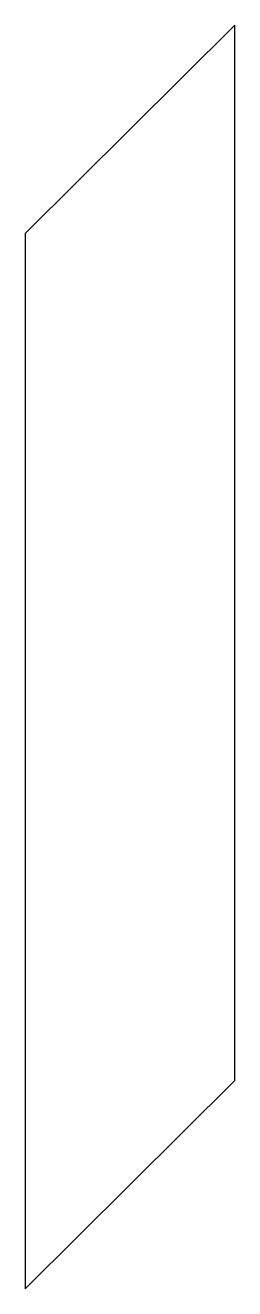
# Model space of a CAD drawing. Header units: millimetres. Extents: x -198 to -183, y -76.4 to 14.5.
import ezdxf

# ---------------------------------------------------------------- set-up
doc = ezdxf.new("R2010")
doc.units = ezdxf.units.MM
doc.layers.get('0').update_dxf_attribs({"linetype": 'CONTINUOUS'})

msp = doc.modelspace()

# ---------------------------------------------------------------- linework, layer by layer
msp.add_lwpolyline([(-183, 14.5), (-198.048, -0.5), (-198.048, -76.449), (-183, -61.449)], close=True)

doc.saveas('drawing.dxf')
